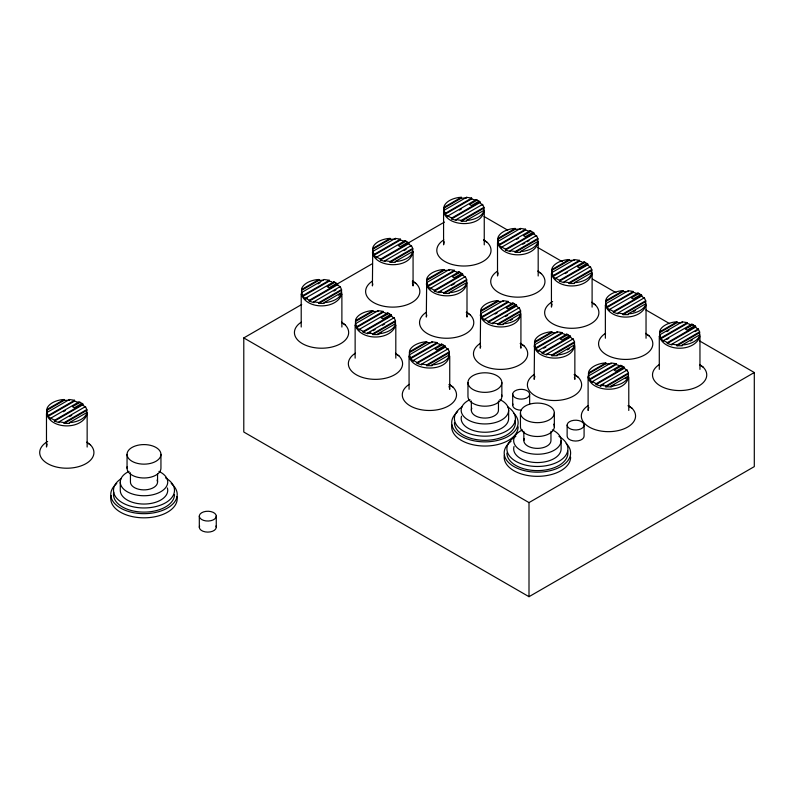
<?xml version="1.0" encoding="UTF-8"?>
<svg xmlns="http://www.w3.org/2000/svg" width="794" height="794" viewBox="0 0 794 794"><rect width="100%" height="100%" fill="white"/><g stroke="black" fill="none" stroke-linecap="round" stroke-linejoin="round"><path stroke-width="1.19" d="M46.826 410.359L47.174 408.017A20.336 11.741 0 0 1 61.555 399.71L64.185 399.511L64.185 400.345L46.826 410.359L46.826 413.406L46.826 412.572L69.445 399.511L74.537 400.295L74.537 401.129L48.186 416.334L50.816 418.964L50.816 418.14L79.092 401.814L82.814 403.967L82.814 404.791L85.444 407.431L85.444 406.597L59.103 421.803L59.103 422.636L54.538 421.118L54.538 420.284L82.814 403.967M69.445 422.597L86.804 412.572L86.457 414.091A20.336 11.741 0 0 1 72.075 422.398L69.445 422.597L69.445 423.42L64.185 423.42L64.185 422.597L86.804 409.535L85.444 406.597M301.561 290.356L301.899 288.004A20.336 11.741 0 0 1 316.28 279.706L318.92 279.508L318.92 280.332L301.561 290.356L301.561 293.393L301.561 292.569L324.18 279.508L329.262 280.292L329.262 281.126L302.921 296.331L305.551 298.961L307.645 297.76M324.18 302.593L341.539 292.569L341.192 294.088A20.336 11.741 0 0 1 326.81 302.385L324.18 302.593L324.18 303.417L318.92 303.417L318.92 302.593L341.539 289.532L340.179 286.594L313.829 301.799L313.829 302.633L309.273 301.115L309.273 300.281L337.539 283.964L333.817 281.81L305.551 298.137L305.551 298.961M338.472 295.169L341.539 293.393L341.539 289.532M355.484 321.491L355.831 319.138A20.336 11.741 0 0 1 370.212 310.841L372.843 310.643L372.843 311.466L355.484 321.491L355.484 324.528L355.484 323.704L378.103 310.643L383.194 311.427L383.194 312.26L356.843 327.465L359.474 330.096L359.474 329.272L387.75 312.945L391.472 315.099L391.472 315.923L394.102 318.553L394.102 317.729L367.761 332.934L367.761 333.768L363.195 332.249L363.195 331.416L391.472 315.099M372.743 249.256L373.091 246.914A20.336 11.741 0 0 1 387.472 238.607L390.102 238.408L390.102 239.242L372.743 249.256L372.743 252.303L372.743 251.47L395.362 238.408L400.444 239.193L400.444 240.026L374.103 255.231L376.733 257.871L376.733 257.038L405.009 240.711L408.731 242.865L408.731 243.689L411.361 246.329L411.361 245.495L385.021 260.7L385.021 261.534L380.455 260.015L380.455 259.181L408.731 242.865M378.103 333.728L395.462 323.704L395.124 325.222A20.336 11.741 0 0 1 380.743 333.52L378.103 333.728L378.103 334.552L372.843 334.552L372.843 333.728L395.462 320.667L394.102 317.729M395.362 261.494L412.721 251.47L412.374 252.988A20.336 11.741 0 0 1 397.993 261.295L395.362 261.494L395.362 262.318L390.102 262.318L390.102 261.494L412.721 248.433L411.361 245.495M409.416 352.625L409.754 350.273A20.336 11.741 0 0 1 424.135 341.976L426.775 341.777L426.775 342.601L409.416 352.625L409.416 355.662L409.416 354.839L432.035 341.777L437.117 342.561L437.117 343.395L410.776 358.6L413.406 361.23L413.406 360.407L441.672 344.08L445.394 346.234L445.394 347.057L448.034 349.688L448.034 348.864L421.683 364.069L421.683 364.903L417.128 363.384L417.128 362.55L445.394 346.234M426.666 280.391L427.013 278.049A20.336 11.741 0 0 1 441.395 269.742L444.025 269.543L444.025 270.377L426.666 280.391L426.666 283.438L426.666 282.604L449.295 269.543L454.376 270.327L454.376 271.161L428.035 286.366L430.666 289.006L430.666 288.172L458.932 271.846L462.654 273.999L462.654 274.823L465.284 277.463L465.284 276.63L438.943 291.835L438.943 292.668L434.387 291.15L434.387 290.316L462.654 273.999M443.925 208.167L444.273 205.815A20.336 11.741 0 0 1 458.654 197.508L461.284 197.309L461.284 198.143L443.925 208.167L443.925 211.204L443.925 210.37L466.544 197.309L471.636 198.093L471.636 198.927L445.285 214.132L447.915 216.772L447.915 215.938L476.192 199.612L479.913 201.765L479.913 202.599L482.544 205.229L482.544 204.395L456.203 219.61L456.203 220.434L451.637 218.916L451.637 218.092L479.913 201.765M432.035 364.863L449.394 354.839L449.047 356.357A20.336 11.741 0 0 1 434.665 364.654L432.035 364.863L432.035 365.687L426.775 365.687L426.775 364.863L449.394 351.802L448.034 348.864M449.295 292.629L466.654 282.604L466.306 284.123A20.336 11.741 0 0 1 451.925 292.43L449.295 292.629L449.295 293.452L444.025 293.452L444.025 292.629L466.654 279.567L465.284 276.63M466.544 220.395L483.903 210.37L483.556 211.889A20.336 11.741 0 0 1 469.185 220.196L466.544 220.395L466.544 221.228L461.284 221.228L461.284 220.395L483.903 207.333L482.544 204.395M480.598 311.526L480.946 309.184A20.336 11.741 0 0 1 495.327 300.876L497.957 300.678L497.957 301.512L480.598 311.526L480.598 314.573L480.598 313.739L503.217 300.678L508.299 301.462L508.299 302.296L481.958 317.501L484.588 320.141L484.588 319.307L512.864 302.98L516.586 305.134L516.586 305.958L519.216 308.598L519.216 307.764L492.866 322.969L492.866 323.803L488.31 322.285L488.31 321.451L516.586 305.134M497.848 239.302L498.195 236.949A20.336 11.741 0 0 1 512.577 228.642L515.207 228.444L515.207 229.277L497.848 239.302L497.848 242.339L497.848 241.505L520.477 228.444L525.559 229.228L525.559 230.062L499.218 245.267L501.848 247.907L501.848 247.073L530.114 230.746L533.836 232.9L533.836 233.734L536.476 236.364L536.476 235.53L510.125 250.745L510.125 251.569L505.57 250.05L505.57 249.227L533.836 232.9M503.217 323.763L520.576 313.739L520.229 315.258A20.336 11.741 0 0 1 505.847 323.565L503.217 323.763L503.217 324.587L497.957 324.587L497.957 323.763L520.576 310.702L519.216 307.764M520.477 251.529L537.836 241.505L537.488 243.024A20.336 11.741 0 0 1 523.107 251.331L520.477 251.529L520.477 252.363L515.207 252.363L515.207 251.529L537.836 238.468L536.476 235.53M534.521 342.661L534.868 340.318A20.336 11.741 0 0 1 549.25 332.011L551.88 331.813L551.88 332.646L534.521 342.661L534.521 345.708L534.521 344.874L557.15 331.813L562.231 332.597L562.231 333.43L535.89 348.635L538.521 351.266L538.521 350.442L566.787 334.115L570.509 336.269L570.509 337.093L573.139 339.733L573.139 338.899L546.798 354.104L546.798 354.938L542.242 353.419L542.242 352.586L570.509 336.269M551.78 270.436L552.128 268.084A20.336 11.741 0 0 1 566.509 259.777L569.139 259.578L569.139 260.412L551.78 270.436L551.78 273.473L551.78 272.64L574.399 259.578L579.491 260.363L579.491 261.196L553.14 276.401L555.77 279.041L555.77 278.208L584.047 261.881L587.768 264.035L587.768 264.868L590.399 267.499L590.399 266.665L564.058 281.88L564.058 282.704L559.492 281.185L559.492 280.361L587.768 264.035M557.15 354.898L574.509 344.874L574.161 346.392A20.336 11.741 0 0 1 559.78 354.7L557.15 354.898L557.15 355.722L551.88 355.722L551.88 354.898L574.509 341.837L573.139 338.899M574.399 282.664L591.758 272.64L591.411 274.158A20.336 11.741 0 0 1 577.03 282.466L574.399 282.664L574.399 283.498L569.139 283.498L569.139 282.664L591.758 269.603L590.399 266.665M588.453 373.795L588.801 371.453A20.336 11.741 0 0 1 603.182 363.146L605.812 362.947L605.812 363.781L588.453 373.795L588.453 376.842L588.453 376.009L611.072 362.947L616.154 363.731L616.154 364.565L589.813 379.77L592.443 382.4L592.443 381.577L620.719 365.25L624.441 367.404L624.441 368.227L627.071 370.867L627.071 370.034L600.721 385.239L600.721 386.073L596.165 384.554L596.165 383.72L624.441 367.404M605.703 301.571L606.05 299.219A20.336 11.741 0 0 1 620.432 290.912L623.062 290.713L623.062 291.547L605.703 301.571L605.703 304.608L605.703 303.774L628.332 290.713L633.414 291.497L633.414 292.331L607.073 307.536L609.703 310.176L609.703 309.342L637.969 293.016L641.691 295.169L641.691 296.003L644.331 298.633L644.331 297.8L617.98 313.015L617.98 313.838L613.425 312.32L613.425 311.496L641.691 295.169M611.072 386.033L628.431 376.009L628.084 377.527A20.336 11.741 0 0 1 613.702 385.834L611.072 386.033L611.072 386.857L605.812 386.857L605.812 386.033L628.431 372.972L627.071 370.034M625.364 378.609L628.431 376.842L628.431 372.972M628.332 313.799L645.691 303.774L645.343 305.293A20.336 11.741 0 0 1 630.962 313.6L628.332 313.799L628.332 314.632L623.062 314.632L623.062 313.799L645.691 300.737L644.331 297.8M659.635 332.706L659.983 330.354A20.336 11.741 0 0 1 674.364 322.046L676.994 321.848L676.994 322.682L659.635 332.706L659.635 335.743L659.635 334.909L682.254 321.848L687.346 322.632L687.346 323.466L660.995 338.671L663.625 341.311L663.625 340.477L691.902 324.151L695.623 326.304L695.623 327.138L698.254 329.768L698.254 328.934L671.913 344.149L671.913 344.973L667.347 343.455L667.347 342.631L695.623 326.304M682.254 344.933L699.613 334.909L699.266 336.428A20.336 11.741 0 0 1 684.885 344.735L682.254 344.933L682.254 345.767L676.994 345.767L676.994 344.933L699.613 331.872L698.254 328.934M47.174 443.985L46.479 447.022L46.479 413.813L47.174 410.776M372.862 283.895L372.396 285.919L372.743 251.192M412.721 251.212C412.136 268.878 376.009 268.968 372.396 252.71M426.785 315.029L426.318 317.054L426.666 282.327M444.273 241.783L443.578 244.82L443.578 211.611L444.273 208.574M449.047 353.052C451.667 372.207 412.404 372.743 409.069 356.079L409.069 389.288M466.654 282.346C466.058 300.013 429.931 300.102 426.318 283.845M483.913 210.112C483.318 227.779 447.191 227.868 443.578 211.611M480.717 346.164L480.251 348.189L480.598 313.461M498.205 272.918L497.51 275.955L497.51 242.746L498.205 239.709M520.576 313.481C519.991 331.148 483.864 331.237 480.251 314.98M534.878 376.287L534.173 379.324L534.521 344.596M552.128 304.052L551.433 307.089L551.433 273.88L552.128 270.843M574.509 344.616C573.913 362.282 537.786 362.372 534.173 346.115M588.801 407.421L588.106 410.458L588.106 377.249L588.801 374.212M628.431 375.751C627.846 393.417 591.719 393.506 588.106 377.249M46.826 409.535L64.185 399.511M48.186 416.334L48.186 415.51L74.537 400.295M63.381 411.719L65.475 410.508M80.144 402.28L72.472 406.707L74.338 407.788L82 403.362M54.538 421.118L82.814 404.791M69.634 416.552L71.748 415.331M64.185 423.42L86.804 410.359L86.804 409.535M301.561 289.532L318.92 279.508M372.743 248.433L390.102 238.408M443.925 207.333L461.284 197.309M318.007 283.895L320.061 282.714M302.921 296.331L302.921 295.507L329.262 280.292M374.103 255.231L374.103 254.408L400.444 239.193M445.285 214.132L445.285 213.308L471.636 198.093M327.535 286.267L329.629 285.056M459.438 210.122L461.532 208.911M334.879 282.277L327.207 286.703L329.063 287.785L336.735 283.349M406.062 241.178L398.389 245.604L400.255 246.686L407.918 242.259M477.244 200.078L469.572 204.515L471.438 205.586L479.11 201.16M699.613 340.944L754.3 372.515L754.3 466.614L529.003 596.691L243.788 432.025L243.788 337.926L301.72 304.479M337.122 284.034L372.525 263.598M407.927 243.153L444.412 222.102M309.273 301.115L337.539 284.788L337.539 283.964M380.455 260.015L408.731 243.689M451.637 218.916L479.913 202.599M333.857 291.07L335.961 289.86M403.987 250.586L406.091 249.366M318.92 303.417L341.539 290.356M390.102 262.318L412.721 249.256L412.721 248.433M461.284 221.228L483.903 208.167L483.903 207.333M355.484 320.667L372.843 310.643M426.666 279.567L444.025 269.543M497.848 238.468L515.207 228.444M356.843 327.465L356.843 326.642L383.194 311.427M428.035 286.366L428.035 285.542L454.376 270.327M499.218 245.267L499.218 244.443L525.559 229.228M516.507 239.441L518.601 238.23M388.802 313.412L381.13 317.838L382.996 318.92L390.668 314.484M459.984 272.312L452.322 276.739L454.178 277.821L461.85 273.394M531.166 231.213L523.504 235.649L525.36 236.721L533.032 232.295M363.195 332.249L391.472 315.923M434.387 291.15L462.654 274.823M505.57 250.05L533.836 233.734M368.813 333.162L370.917 331.942M373.031 330.721L375.135 329.51M382.51 325.252L384.624 324.031M438.943 292.668L441.047 291.458M451.588 285.374L454.754 283.547M522.77 244.274L524.884 243.053M526.988 241.833L529.092 240.622M372.843 334.552L395.462 321.491L395.462 320.667M444.025 293.452L466.654 280.391L466.654 279.567M515.207 252.363L537.836 239.302L537.836 238.468M379.125 333.966L381.17 332.785M409.416 351.802L426.775 341.777M480.598 310.702L497.957 300.678M551.78 269.603L569.139 259.578M410.776 358.6L410.776 357.776L437.117 342.561M481.958 317.501L481.958 316.677L508.299 301.462M553.14 276.401L553.14 275.578L579.491 260.363M495.059 314.087L497.153 312.886M565.199 273.593L567.293 272.392M442.734 344.546L435.062 348.973L436.918 350.055L444.59 345.618M513.916 303.447L506.244 307.873L508.11 308.955L515.772 304.529M585.099 262.348L577.427 266.784L579.292 267.856L586.955 263.429M417.128 363.384L445.394 347.057M488.31 322.285L516.586 305.958M559.492 281.185L587.768 264.868M505.52 316.508L507.624 315.287M426.775 365.687L449.394 352.625L449.394 351.802M497.957 324.587L520.576 311.526L520.576 310.702M569.139 283.498L591.758 270.436L591.758 269.603M510.363 320.468L512.408 319.287M534.521 341.837L551.88 331.813M605.703 300.737L623.062 290.713M535.89 348.635L535.89 347.812L562.231 332.597M607.073 307.536L607.073 306.712L633.414 291.497M543.751 348.248L545.845 347.038M567.839 334.582L560.167 339.008L562.033 340.09L569.705 335.663M639.021 293.482L631.359 297.919L633.215 298.991L640.887 294.564M542.242 353.419L570.509 337.093M613.425 312.32L641.691 296.003M551.88 355.722L574.509 342.661L574.509 341.837M623.062 314.632L645.691 301.571L645.691 300.737M567.353 349.826L569.397 348.655M633.433 311.685L635.478 310.504M588.453 372.972L605.812 362.947M659.635 331.872L676.994 321.848M666.831 331.584L668.885 330.393M589.813 379.77L589.813 378.946L616.154 363.731M660.995 338.671L660.995 337.847L687.346 322.632M666.771 339.495L668.866 338.284M688.755 326.8L690.849 325.59M621.771 365.716L614.099 370.143L615.955 371.225L623.627 366.798M692.954 324.617L685.282 329.053L687.147 330.125L694.81 325.699M596.165 384.554L624.441 368.227M667.347 343.455L695.623 327.138M600.721 386.073L603.887 384.246M695.097 331.594L697.201 330.373M605.812 386.857L628.431 373.795M676.994 345.767L699.613 332.706L699.613 331.872M611.072 386.857L614.139 385.09M690.423 341.043L692.467 339.872M243.788 337.926L529.003 502.592L754.3 372.515M461.284 198.143L465.671 198.073M515.207 229.277L519.594 229.208M390.102 239.242L395.362 239.242L395.362 238.408M569.139 260.412L573.526 260.343M444.025 270.377L449.295 270.377L449.295 269.543M318.92 280.332L323.307 280.272M623.062 291.547L628.332 291.547L628.332 290.713M497.957 301.512L502.344 301.442M372.843 311.466L378.103 311.466L378.103 310.643M676.994 322.682L682.254 322.682L682.254 321.848M551.88 332.646L557.15 332.646L557.15 331.813M426.775 342.601L432.035 342.601L432.035 341.777M64.185 400.345L69.445 400.345L69.445 399.511M605.812 363.781L611.072 363.781M461.284 220.395L456.203 219.61M515.207 251.529L510.125 250.745M390.102 261.494L385.021 260.7M569.139 282.664L564.058 281.88M444.025 292.629L438.943 291.835M623.062 313.799L617.98 313.015M318.92 302.593L313.829 301.799M497.957 323.763L492.866 322.969M676.994 344.933L671.913 344.149M372.843 333.728L367.761 332.934M551.88 354.898L546.798 354.104M426.775 364.863L421.683 364.069M605.812 386.033L600.721 385.239M64.185 422.597L59.103 421.803M471.636 198.927L476.192 200.445L476.192 199.612M525.559 230.062L530.114 231.58L530.114 230.746M579.491 261.196L581.942 261.782M633.414 292.331L637.969 293.849L637.969 293.016M400.444 240.026L405.009 241.545L405.009 240.711M687.346 323.466L691.902 324.984L691.902 324.151M454.376 271.161L458.932 272.679L458.932 271.846M508.299 302.296L512.864 303.814L512.864 302.98M562.231 333.43L566.787 334.949L566.787 334.115M329.262 281.126L331.713 281.711M616.154 364.565L620.719 366.084M383.194 312.26L387.75 313.779L387.75 312.945M437.117 343.395L441.672 344.914L441.672 344.08M74.537 401.129L79.092 402.647M451.637 218.092L447.915 215.938M505.57 249.227L501.848 247.073M559.492 280.361L555.77 278.208M613.425 311.496L609.703 309.342M667.347 342.631L663.625 340.477M380.455 259.181L376.733 257.038M434.387 290.316L430.666 288.172M488.31 321.451L484.588 319.307M542.242 352.586L538.521 350.442M596.165 383.72L592.443 381.577M309.273 300.281L305.551 298.137M363.195 331.416L359.474 329.272M417.128 362.55L413.406 360.407M54.538 420.284L50.816 418.14M484.092 216.514L507.684 230.141M537.707 247.47L562.37 261.712M592.393 279.041L615.985 292.658M646.008 309.997L669.59 323.615M700.179 365.3L703.117 367.086A27.115 15.652 0 0 1 695.544 387.581A27.115 15.652 0 0 1 659.457 385.368A27.115 15.652 0 0 1 659.496 364.416M646.256 334.165L649.194 335.951A27.115 15.652 0 0 1 641.621 356.446A27.115 15.652 0 0 1 605.524 354.233A27.115 15.652 0 0 1 605.564 333.282M592.324 303.03L595.262 304.817A27.115 15.652 0 0 1 587.302 325.471A27.115 15.652 0 0 1 550.986 322.692A27.115 15.652 0 0 1 552.614 301.551M538.401 271.895L541.339 273.682A27.115 15.652 0 0 1 533.766 294.177A27.115 15.652 0 0 1 497.669 291.964A27.115 15.652 0 0 1 497.709 271.012M483.496 240.165L487.407 242.547A27.115 15.652 0 0 1 479.834 263.042A27.115 15.652 0 0 1 443.747 260.829A27.115 15.652 0 0 1 443.786 239.877M628.024 405.794L631.935 408.185A27.115 15.652 0 0 1 624.362 428.681A27.115 15.652 0 0 1 588.275 426.467A27.115 15.652 0 0 1 588.314 405.516M574.092 374.659L578.012 377.051A27.115 15.652 0 0 1 570.429 397.546A27.115 15.652 0 0 1 534.342 395.333A27.115 15.652 0 0 1 534.382 374.381M520.169 343.524L524.08 345.916A27.115 15.652 0 0 1 516.507 366.411A27.115 15.652 0 0 1 480.42 364.198A27.115 15.652 0 0 1 480.459 343.246M466.237 312.389L470.157 314.781A27.115 15.652 0 0 1 462.574 335.276A27.115 15.652 0 0 1 426.487 333.063A27.115 15.652 0 0 1 426.527 312.111M412.314 281.255L416.225 283.647A27.115 15.652 0 0 1 408.652 304.142A27.115 15.652 0 0 1 372.565 301.928A27.115 15.652 0 0 1 372.604 280.977M448.977 384.624L452.898 387.015A27.115 15.652 0 0 1 445.325 407.501A27.115 15.652 0 0 1 409.238 405.297A27.115 15.652 0 0 1 409.267 384.346M396.037 354.084L398.965 355.881A27.115 15.652 0 0 1 391.392 376.366A27.115 15.652 0 0 1 355.305 374.163A27.115 15.652 0 0 1 355.345 353.211M342.105 322.95L345.043 324.746A27.115 15.652 0 0 1 337.47 345.231A27.115 15.652 0 0 1 301.383 343.028A27.115 15.652 0 0 1 301.412 322.076M87.37 442.963L90.308 444.749A27.115 15.652 0 0 1 82.348 465.393A27.115 15.652 0 0 1 46.032 462.614A27.115 15.652 0 0 1 47.66 441.484M337.539 284.788L339.157 286.009M699.613 364.446L703.117 367.086M645.681 333.311L649.194 335.951M591.758 302.177L595.262 304.817M537.826 271.042L541.339 273.682M483.903 239.907L487.407 242.547M628.421 405.536L631.935 408.185M574.499 374.401L578.012 377.051M520.566 343.266L524.08 345.916M466.644 312.131L470.157 314.781M412.711 280.997L416.225 283.647M449.384 384.365L452.898 387.015M395.462 353.231L398.965 355.881M341.529 322.096L345.043 324.746M86.804 442.099L90.308 444.749M660.995 337.847L659.635 334.909M607.073 306.712L605.703 303.774M553.14 275.578L551.78 272.64M499.218 244.443L497.848 241.505M589.813 378.946L588.453 376.009M445.285 213.308L443.925 210.37M535.89 347.812L534.521 344.874M481.958 316.677L480.598 313.739M428.035 285.542L426.666 282.604M374.103 254.408L372.743 251.47M410.776 357.776L409.416 354.839M356.843 326.642L355.484 323.704M302.921 295.507L301.561 292.569M48.186 415.51L46.826 412.572M699.613 332.706L699.613 335.743L699.613 334.909M645.691 301.571L645.691 304.608L645.691 303.774M591.758 270.436L591.758 273.473L591.758 272.64M574.509 342.661L574.509 345.708L574.509 344.874M537.836 239.302L537.836 242.339L537.836 241.505M520.576 311.526L520.576 314.573L520.576 313.739M483.903 208.167L483.903 211.204L483.903 210.37M466.654 280.391L466.654 283.438L466.654 282.604M449.394 352.625L449.394 355.662L449.394 354.839M412.721 249.256L412.721 252.303L412.721 251.47M395.462 321.491L395.462 324.528L395.462 323.704M86.804 410.359L86.804 413.406L86.804 412.572M699.276 333.133L699.623 334.651M551.433 273.88C556.187 289.979 587.332 289.979 592.106 273.9L592.106 307.109M574.39 377.319L574.856 379.343L574.856 346.134M497.51 242.746C502.255 258.844 533.399 258.844 538.183 242.766L538.183 275.975M520.467 346.184L520.924 348.209L520.924 315M466.535 315.049L467.001 317.074L467.001 283.865M449.047 386.261L449.741 389.308L449.741 356.089M412.384 282.902L413.069 285.939L413.069 252.73M395.124 321.917L395.472 323.436M46.479 413.813C51.233 429.911 82.377 429.911 87.151 413.833L87.151 447.042M699.961 369.379L699.961 336.17C695.187 352.248 664.042 352.248 659.288 336.15L659.288 369.359M646.038 338.244L646.038 305.035C641.254 321.113 610.11 321.113 605.365 305.015L605.365 338.224M628.779 377.269L628.779 410.478M628.431 376.009L628.431 376.842M584.047 261.881L584.047 262.715M584.086 425.088A8.476 4.893 0 0 1 571.372 429.316A8.476 4.893 0 0 1 571.372 420.85A8.476 4.893 0 0 1 584.086 425.088L584.086 436.154A8.476 4.893 0 0 1 575.61 441.047A8.476 4.893 0 0 1 567.134 436.154L567.134 425.088M574.399 259.578L574.399 260.412M561.12 440.551L561.12 448.858A23.731 13.697 0 0 1 535.325 462.505A23.731 13.697 0 0 1 514.036 446.476M554.341 412.88A16.952 9.786 0 0 1 528.923 421.356A16.952 9.786 0 0 1 528.923 404.404A16.952 9.786 0 0 1 554.341 412.88L554.341 426.715M550.957 431.331L550.957 440.551A13.558 7.831 0 0 1 535.632 448.312A13.558 7.831 0 0 1 524.298 438.526M529.648 394.221A8.476 4.893 0 0 1 516.934 398.459A8.476 4.893 0 0 1 516.934 389.983A8.476 4.893 0 0 1 529.648 394.221L529.648 404.057M529.003 502.592L529.003 596.691M523.841 431.331L523.841 440.551M520.477 228.444L520.477 229.277M520.447 412.88L520.447 426.715A16.952 9.786 0 0 0 539.612 436.412A16.952 9.786 0 0 0 553.765 424.185M512.696 394.221L512.696 405.287M508.636 410.25L508.636 418.547A23.731 13.697 0 0 1 482.841 432.194A23.731 13.697 0 0 1 461.542 416.165M503.217 300.678L503.217 301.512M501.858 382.569A16.952 9.786 0 0 1 476.43 391.045A16.952 9.786 0 0 1 476.43 374.103A16.952 9.786 0 0 1 501.858 382.569L501.858 396.414M498.463 401.02L498.463 410.25A13.558 7.831 0 0 1 483.139 418.011A13.558 7.831 0 0 1 471.815 408.225M484.251 211.631L484.251 244.84M471.348 401.02L471.348 410.25M467.964 382.569L467.964 396.414A16.952 9.786 0 0 0 486.385 406.161A16.952 9.786 0 0 0 501.6 394.707M466.544 197.309L466.544 198.143M395.809 358.173L395.809 324.954C391.035 341.043 359.89 341.033 355.136 324.945L355.136 358.154M341.886 327.039L341.886 293.82C337.103 309.908 305.958 309.898 301.214 293.81L301.214 327.019M341.539 292.569L341.539 293.393M340.179 286.594L340.179 287.418M333.817 281.81L333.817 282.644M216.266 516.14A8.476 4.893 0 0 1 203.552 520.378A8.476 4.893 0 0 1 203.552 511.902A8.476 4.893 0 0 1 216.266 516.14L216.266 527.216M199.314 516.14L199.314 527.216M160.944 454.367A16.952 9.786 0 0 1 135.526 462.842A16.952 9.786 0 0 1 135.526 445.891A16.952 9.786 0 0 1 160.944 454.367L160.944 468.202A16.952 9.786 0 0 1 142.513 477.948A16.952 9.786 0 0 1 127.308 466.505M157.559 473.968L157.559 482.047M130.434 472.817L130.434 482.047A13.558 7.831 0 0 0 145.768 489.809A13.558 7.831 0 0 0 157.093 480.023M127.05 454.367L127.05 468.202M120.271 482.047L120.271 490.345A23.731 13.697 0 0 0 146.066 503.992A23.731 13.697 0 0 0 167.365 487.963M215.978 525.946A8.476 4.893 0 0 1 207.79 532.109A8.476 4.893 0 0 1 199.602 525.946M521.172 410.18A8.476 4.893 0 0 1 512.984 404.027M552.336 429.911A23.731 13.697 0 0 1 554.748 449.9A23.731 13.697 0 0 1 520.05 449.9A23.731 13.697 0 0 1 522.462 429.911M570.618 457.155A33.219 19.175 0 0 1 535.662 476.311A33.219 19.175 0 0 1 504.359 455.161M566.162 443.419A33.219 19.175 0 0 1 557.616 468.222A33.219 19.175 0 0 1 513.907 466.564A33.219 19.175 0 0 1 511.048 441.335M567.641 450.704A30.509 17.617 0 0 1 539.394 470.584A30.509 17.617 0 0 1 506.89 453.007M558.966 436.402A30.509 17.617 0 0 1 558.966 461.314A30.509 17.617 0 0 1 515.822 461.314A30.509 17.617 0 0 1 515.822 436.402M499.843 399.6A23.731 13.697 0 0 1 502.265 419.589A23.731 13.697 0 0 1 467.557 419.589A23.731 13.697 0 0 1 469.969 399.6M518.125 426.854A33.219 19.175 0 0 1 483.169 446.01A33.219 19.175 0 0 1 451.875 424.85M513.678 413.118A33.219 19.175 0 0 1 505.51 437.742A33.219 19.175 0 0 1 462.118 436.65A33.219 19.175 0 0 1 457.691 411.709M515.157 420.403A30.509 17.617 0 0 1 486.901 440.273A30.509 17.617 0 0 1 454.406 422.706M507.574 406.766A30.509 17.617 0 0 1 506.106 431.221A30.509 17.617 0 0 1 463.716 431.221A30.509 17.617 0 0 1 462.247 406.766M158.929 471.398A23.731 13.697 0 0 1 161.351 491.387A23.731 13.697 0 0 1 126.643 491.387A23.731 13.697 0 0 1 129.065 471.398M177.032 496.647A33.219 19.175 0 0 1 143.118 517.817A33.219 19.175 0 0 1 111.19 495.645M171.206 483.496A33.219 19.175 0 0 1 166.075 508.825A33.219 19.175 0 0 1 121.919 508.825A33.219 19.175 0 0 1 116.778 483.496M174.501 494.493A30.509 17.617 0 0 1 141.997 512.07A30.509 17.617 0 0 1 113.75 492.201M165.569 477.889A30.509 17.617 0 0 1 165.936 502.582A30.509 17.617 0 0 1 123.189 503.227A30.509 17.617 0 0 1 121.333 478.554"/></g></svg>
